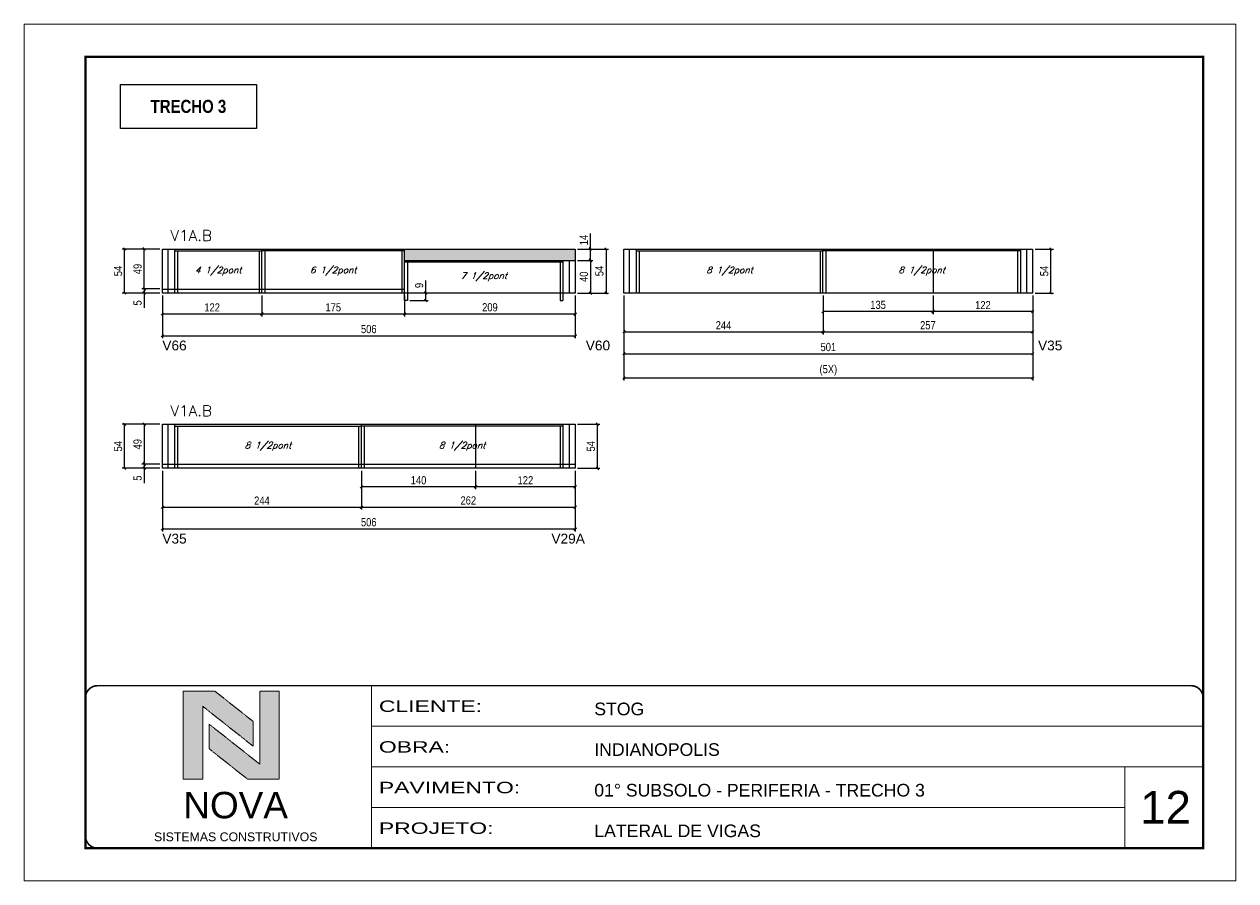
# Model space of a CAD drawing. Extents: x 0 to 6325, y 10169 to 19307.
# Drawn here: x 4755 to 6240, y 14763 to 15813 of the extents above; entities that cross this region are included whole.
import ezdxf

# ---------------------------------------------------------------- set-up
doc = ezdxf.new("R2010")
doc.units = 0
doc.linetypes.add('CONTINUO', pattern=[0])
doc.linetypes.add('DASHED', pattern=[0.75, 0.5, -0.25])
for name, color, linetype in [('1', 1, 'Continuous'), ('5', 5, 'Continuous'), ('COTA', 241, 'Continuous'), ('NOMENCLATURA', 7, 'Continuous'), ('Painéis', 200, 'Continuous'), ('SARR_2.2x7', 40, 'Continuous'), ('SARR_3.5x7', 81, 'Continuous'), ('texto', 7, 'Continuous')]:
    doc.layers.add(name, color=color, linetype=linetype)
for name, color, linetype, lineweight in [('CARIMBO', 255, 'Continuous', 9), ('CARIMBO-LEGENDA', 75, 'Continuous', 15), ('Folhas', 255, 'Continuous', 9), ('SARRAFO DE PRESSAO', 251, 'DASHED', 9), ('Texto Seção', 7, 'Continuous', 15)]:
    doc.layers.add(name, color=color, linetype=linetype, lineweight=lineweight)
doc.styles.add('arial', font='arial.ttf')
doc.styles.add('COTA TECNICA', font='techl___.ttf', dxfattribs={"height": 10})
doc.styles.add('REGUA-120', font='ROMANS.shx', dxfattribs={"height": 15})
doc.styles.add('ROMANC', font='techb___.ttf', dxfattribs={"height": 2.5})
doc.styles.add('Romans', font='romans.shx')
doc.styles.get("Standard").update_dxf_attribs({"font": 'arial.ttf'})
doc.styles.add('Tecnologia', font='')
doc.styles.get('Tecnologia').set_extended_font_data('Forgotten Futurist')
doc.dimstyles.new('PAINEL', dxfattribs={"dimtxt": 10, "dimasz": 3, "dimexe": 3, "dimexo": 3, "dimgap": 3, "dimtad": 1, "dimdec": 1, "dimzin": 12, "dimdsep": 46, "dimtxsty": 'COTA TECNICA', "dimblk1": 'OBLIQUE', "dimblk2": 'OBLIQUE', "dimsah": 1, "dimcen": 0.9, "dimclrd": 4, "dimclre": 4, "dimclrt": 240, "dimadec": 1, "dimazin": 3, "dimtfac": 1, "dimtdec": 1, "dimtmove": 0, "dimatfit": 3, "dimfxl": 1, "dimtolj": 1, "dimtzin": 12, "dimarcsym": 0})

# ---------------------------------------------------------------- blocks, each defined once
blk = doc.blocks.new('A$C64660E27')
at = {"layer": 'COTA', "true_color": 0x1a1a1a}
h = blk.add_hatch(color=250, dxfattribs=at)
h.dxf.hatch_style = 1
h.paths.add_polyline_path([(185.4, -11.6), (142.4, -11.6), (142.4, -131.6), (168.8, -131.6), (168.8, -32.2), (237.7, -86.7), (237.7, -53)])
at = {"layer": 'COTA'}
h = blk.add_hatch(color=20, dxfattribs=at)
h.dxf.hatch_style = 1
h.paths.add_polyline_path([(273, -11.4), (246.6, -11.4), (246.6, -111.1), (177.7, -56.6), (177.7, -90.2), (230, -131.6), (273, -131.6)])
for p, q in [((142.4, -131.6), (142.4, -11.6)), ((142.4, -11.6), (185.4, -11.6)), ((185.4, -11.6), (237.7, -53)), ((273, -11.4), (246.6, -11.4)), ((246.6, -111.1), (246.6, -11.4)), ((273, -11.4), (273, -131.6)), ((168.8, -32.2), (237.7, -86.7)), ((168.8, -131.6), (168.8, -32.2)), ((246.6, -111.1), (177.7, -56.6)), ((177.7, -90.2), (177.7, -56.6)), ((237.7, -86.7), (237.7, -53)), ((230, -131.6), (177.7, -90.2)), ((142.4, -131.6), (168.8, -131.6)), ((273, -131.6), (230, -131.6))]:
    blk.add_line(p, q)
at = {"layer": 'CARIMBO-LEGENDA', "color": 7, "linetype": 'Continuous', "ltscale": 100, "style": 'arial'}
blk.add_text('NOVA', height=36, dxfattribs=at).set_placement((142.4, -184.8))
at = {"layer": 'CARIMBO-LEGENDA', "color": 7, "linetype": 'Continuous', "style": 'arial'}
blk.add_text('SISTEMAS CONSTRUTIVOS', height=12, dxfattribs=at).set_placement((102.5, -216))
blk = doc.blocks.new('9999999999')
at = {"color": 30, "linetype": 'CONTINUO'}
for p, q in [((98564.6, 34230.2), (98564.6, 34429.4)), ((98564.6, 34379.6), (99584, 34379.6)), ((98564.6, 34329.8), (99488, 34329.8)), ((99584, 34329.8), (99488, 34329.8)), ((99488, 34329.8), (99488, 34230.2)), ((98564.6, 34280), (99488, 34280))]:
    blk.add_line(p, q, dxfattribs=at)
at = {"color": 30, "linetype": 'CONTINUO', "const_width": 2}
blk.add_lwpolyline([(99584, 34230.2), (99584, 34414.4, 0.414214), (99569, 34429.4), (98229, 34429.4, 0.414214), (98214, 34414.4), (98214, 34245.2, 0.414214), (98229, 34230.2), (99584, 34230.2)], format="xyb", dxfattribs=at)
at = {"layer": 'Folhas'}
blk.add_lwpolyline([(98139, 34190.2), (99624, 34190.2), (99624, 35240.2), (98139, 35240.2)], close=True, dxfattribs=at)
at = {"layer": 'Folhas', "color": 30, "const_width": 3}
blk.add_lwpolyline([(98214, 34230.2), (99584, 34230.2), (99584, 35200.2), (98214, 35200.2)], close=True, dxfattribs=at)
at = {"xscale": 0.9, "yscale": 0.9, "zscale": 0.9}
blk.add_blockref('A$C64660E27', (98205.8, 34433.1), dxfattribs=at)
at = {"color": 7, "linetype": 'Continuous', "ltscale": 5, "style": 'arial'}
for s, height, p in [('STOG', 15.48, (98837.7, 34393.1)), ('INDIANOPOLIS', 15.483, (98837.7, 34343.3)), ('01° SUBSOLO - PERIFERIA - TRECHO 3', 15.483, (98837.7, 34293.5)), ('LATERAL DE VIGAS', 15.483, (98837.7, 34243.7))]:
    blk.add_text(s, height=height, dxfattribs=at).set_placement(p)
at = {"layer": 'Folhas', "color": 7, "style": 'Tecnologia', "width": 1.5}
for s, p in [('CLIENTE:', (98573.7, 34397.2)), ('OBRA:', (98573.7, 34347.3)), ('PAVIMENTO:', (98573.7, 34297.5)), ('PROJETO:', (98573.7, 34247.7))]:
    blk.add_text(s, height=14, dxfattribs=at).set_placement(p)
blk = doc.blocks.new('_Oblique')
at = {"layer": '1', "color": 0, "lineweight": -2}
blk.add_line((-0.5, -0.5), (0.5, 0.5), dxfattribs=at)
blk = doc.blocks.new('*D537')
at = {"layer": 'COTA', "color": 4, "lineweight": -2, "transparency": 16777216}
for p, q in [((4924.3, 15480.3), (4924.3, 15454.7)), ((5046.3, 15480.3), (5046.3, 15454.7)), ((4924.3, 15457.7), (5046.3, 15457.7))]:
    blk.add_line(p, q, dxfattribs=at)
at = {"layer": 'Defpoints', "color": 0, "transparency": 16777216}
for p in [(4924.3, 15483.3), (5046.3, 15483.3), (5046.3, 15457.7)]:
    blk.add_point(p, dxfattribs=at)
at = {"layer": 'COTA', "color": 4, "lineweight": -2, "transparency": 16777216, "xscale": 3, "yscale": 3, "zscale": 3, "rotation": 180}
blk.add_blockref('_Oblique', (4924.3, 15457.7), dxfattribs=at)
at = {"layer": 'COTA', "color": 4, "lineweight": -2, "transparency": 16777216, "xscale": 3, "yscale": 3, "zscale": 3}
blk.add_blockref('_Oblique', (5046.3, 15457.7), dxfattribs=at)
at = {"layer": 'COTA', "color": 240, "transparency": 16777216, "insert": (4985.3, 15465.7), "char_height": 10, "attachment_point": 5, "style": 'COTA TECNICA'}
blk.add_mtext('\\A1;122', dxfattribs=at)
blk = doc.blocks.new('*D538')
at = {"layer": 'COTA', "color": 4, "lineweight": -2, "transparency": 16777216}
for p, q in [((5221.3, 15480.3), (5221.3, 15454.7)), ((5430.3, 15480.3), (5430.3, 15454.7)), ((5221.3, 15457.7), (5430.3, 15457.7))]:
    blk.add_line(p, q, dxfattribs=at)
at = {"layer": 'Defpoints', "color": 0, "transparency": 16777216}
for p in [(5221.3, 15483.3), (5430.3, 15483.3), (5430.3, 15457.7)]:
    blk.add_point(p, dxfattribs=at)
at = {"layer": 'COTA', "color": 4, "lineweight": -2, "transparency": 16777216, "xscale": 3, "yscale": 3, "zscale": 3, "rotation": 180}
blk.add_blockref('_Oblique', (5221.3, 15457.7), dxfattribs=at)
at = {"layer": 'COTA', "color": 4, "lineweight": -2, "transparency": 16777216, "xscale": 3, "yscale": 3, "zscale": 3}
blk.add_blockref('_Oblique', (5430.3, 15457.7), dxfattribs=at)
at = {"layer": 'COTA', "color": 240, "transparency": 16777216, "insert": (5325.8, 15465.8), "char_height": 10, "attachment_point": 5, "style": 'COTA TECNICA'}
blk.add_mtext('\\A1;209', dxfattribs=at)
blk = doc.blocks.new('*D539')
at = {"layer": 'COTA', "color": 4, "lineweight": -2, "transparency": 16777216}
for p, q in [((4924.3, 15480.3), (4924.3, 15428)), ((5430.3, 15480.3), (5430.3, 15428)), ((4924.3, 15431), (5430.3, 15431))]:
    blk.add_line(p, q, dxfattribs=at)
at = {"layer": 'Defpoints', "color": 0, "transparency": 16777216}
for p in [(4924.3, 15483.3), (5430.3, 15483.3), (5430.3, 15431)]:
    blk.add_point(p, dxfattribs=at)
at = {"layer": 'COTA', "color": 4, "lineweight": -2, "transparency": 16777216, "xscale": 3, "yscale": 3, "zscale": 3, "rotation": 180}
blk.add_blockref('_Oblique', (4924.3, 15431), dxfattribs=at)
at = {"layer": 'COTA', "color": 4, "lineweight": -2, "transparency": 16777216, "xscale": 3, "yscale": 3, "zscale": 3}
blk.add_blockref('_Oblique', (5430.3, 15431), dxfattribs=at)
at = {"layer": 'COTA', "color": 240, "transparency": 16777216, "insert": (5177.3, 15439.1), "char_height": 10, "attachment_point": 5, "style": 'COTA TECNICA'}
blk.add_mtext('\\A1;506', dxfattribs=at)
blk = doc.blocks.new('*D263')
at = {"layer": 'COTA', "color": 4, "lineweight": -2, "transparency": 16777216}
for p, q in [((4921.3, 15537.3), (4899, 15537.3)), ((4902, 15488.3), (4902, 15537.3)), ((4921.3, 15488.3), (4899, 15488.3))]:
    blk.add_line(p, q, dxfattribs=at)
at = {"layer": 'Defpoints', "color": 0, "transparency": 16777216}
for p in [(4902, 15537.3), (4924.3, 15537.3), (4924.3, 15488.3)]:
    blk.add_point(p, dxfattribs=at)
at = {"layer": 'COTA', "color": 4, "lineweight": -2, "transparency": 16777216, "xscale": 3, "yscale": 3, "zscale": 3}
for p, rotation in [((4902, 15537.3), 90), ((4902, 15488.3), 270)]:
    blk.add_blockref('_Oblique', p, dxfattribs=dict(at, rotation=rotation))
at = {"layer": 'COTA', "color": 240, "transparency": 16777216, "insert": (4893.9, 15512.8), "char_height": 10, "attachment_point": 5, "rotation": 90, "style": 'COTA TECNICA'}
blk.add_mtext('\\A1;49', dxfattribs=at)
blk = doc.blocks.new('*D696')
at = {"layer": 'COTA', "color": 4, "lineweight": -2, "transparency": 16777216}
for p, q in [((5433.3, 15523.3), (5452.1, 15523.3)), ((5449.1, 15523.3), (5449.1, 15483.3)), ((5433.3, 15483.3), (5452.1, 15483.3))]:
    blk.add_line(p, q, dxfattribs=at)
at = {"layer": 'Defpoints', "color": 0, "transparency": 16777216}
for p in [(5430.3, 15523.3), (5430.3, 15483.3), (5449.1, 15483.3)]:
    blk.add_point(p, dxfattribs=at)
at = {"layer": 'COTA', "color": 4, "lineweight": -2, "transparency": 16777216, "xscale": 3, "yscale": 3, "zscale": 3}
for p, rotation in [((5449.1, 15523.3), 90), ((5449.1, 15483.3), 270)]:
    blk.add_blockref('_Oblique', p, dxfattribs=dict(at, rotation=rotation))
at = {"layer": 'COTA', "color": 240, "transparency": 16777216, "insert": (5441, 15503.3), "char_height": 10, "attachment_point": 5, "rotation": 90, "style": 'COTA TECNICA'}
blk.add_mtext('\\A1;40', dxfattribs=at)
blk = doc.blocks.new('*D697')
at = {"layer": 'COTA', "color": 4, "lineweight": -2, "transparency": 16777216}
for p, q in [((5449.1, 15537.3), (5449.1, 15556.4)), ((5433.3, 15537.3), (5452.1, 15537.3)), ((5449.1, 15523.3), (5449.1, 15537.3)), ((5433.3, 15523.3), (5452.1, 15523.3))]:
    blk.add_line(p, q, dxfattribs=at)
at = {"layer": 'Defpoints', "color": 0, "transparency": 16777216}
for p in [(5430.3, 15537.3), (5449.1, 15537.3), (5430.3, 15523.3)]:
    blk.add_point(p, dxfattribs=at)
at = {"layer": 'COTA', "color": 4, "lineweight": -2, "transparency": 16777216, "xscale": 3, "yscale": 3, "zscale": 3}
for p, rotation in [((5449.1, 15537.3), 90), ((5449.1, 15523.3), 270)]:
    blk.add_blockref('_Oblique', p, dxfattribs=dict(at, rotation=rotation))
at = {"layer": 'COTA', "color": 240, "transparency": 16777216, "insert": (5441, 15548.3), "char_height": 10, "attachment_point": 5, "rotation": 90, "style": 'COTA TECNICA'}
blk.add_mtext('\\A1;14', dxfattribs=at)
blk = doc.blocks.new('*D698')
at = {"layer": 'COTA', "color": 4, "lineweight": -2, "transparency": 16777216}
for p, q in [((5433.3, 15537.3), (5471.1, 15537.3)), ((5468.1, 15537.3), (5468.1, 15483.3)), ((5433.3, 15483.3), (5471.1, 15483.3))]:
    blk.add_line(p, q, dxfattribs=at)
at = {"layer": 'Defpoints', "color": 0, "transparency": 16777216}
for p in [(5430.3, 15537.3), (5430.3, 15483.3), (5468.1, 15483.3)]:
    blk.add_point(p, dxfattribs=at)
at = {"layer": 'COTA', "color": 4, "lineweight": -2, "transparency": 16777216, "xscale": 3, "yscale": 3, "zscale": 3}
for p, rotation in [((5468.1, 15537.3), 90), ((5468.1, 15483.3), 270)]:
    blk.add_blockref('_Oblique', p, dxfattribs=dict(at, rotation=rotation))
at = {"layer": 'COTA', "color": 240, "transparency": 16777216, "insert": (5460, 15510.3), "char_height": 10, "attachment_point": 5, "rotation": 90, "style": 'COTA TECNICA'}
blk.add_mtext('\\A1;54', dxfattribs=at)
blk = doc.blocks.new('*D264')
at = {"layer": 'COTA', "color": 4, "lineweight": -2, "transparency": 16777216}
for p, q in [((5046.3, 15480.3), (5046.3, 15454.7)), ((5221.3, 15480.3), (5221.3, 15454.7)), ((5046.3, 15457.7), (5221.3, 15457.7))]:
    blk.add_line(p, q, dxfattribs=at)
at = {"layer": 'Defpoints', "color": 0, "transparency": 16777216}
for p in [(5046.3, 15483.3), (5221.3, 15483.3), (5221.3, 15457.7)]:
    blk.add_point(p, dxfattribs=at)
at = {"layer": 'COTA', "color": 4, "lineweight": -2, "transparency": 16777216, "xscale": 3, "yscale": 3, "zscale": 3, "rotation": 180}
blk.add_blockref('_Oblique', (5046.3, 15457.7), dxfattribs=at)
at = {"layer": 'COTA', "color": 4, "lineweight": -2, "transparency": 16777216, "xscale": 3, "yscale": 3, "zscale": 3}
blk.add_blockref('_Oblique', (5221.3, 15457.7), dxfattribs=at)
at = {"layer": 'COTA', "color": 240, "transparency": 16777216, "insert": (5133.8, 15465.8), "char_height": 10, "attachment_point": 5, "style": 'COTA TECNICA'}
blk.add_mtext('\\A1;175', dxfattribs=at)
blk = doc.blocks.new('*D699')
at = {"layer": 'COTA', "color": 4, "lineweight": -2, "transparency": 16777216}
for p, q in [((5490.1, 15480.3), (5490.1, 15432.7)), ((5734.1, 15480.3), (5734.1, 15432.7)), ((5490.1, 15435.7), (5734.1, 15435.7))]:
    blk.add_line(p, q, dxfattribs=at)
at = {"layer": 'Defpoints', "color": 0, "transparency": 16777216}
for p in [(5490.1, 15483.3), (5734.1, 15483.3), (5734.1, 15435.7)]:
    blk.add_point(p, dxfattribs=at)
at = {"layer": 'COTA', "color": 4, "lineweight": -2, "transparency": 16777216, "xscale": 3, "yscale": 3, "zscale": 3, "rotation": 180}
blk.add_blockref('_Oblique', (5490.1, 15435.7), dxfattribs=at)
at = {"layer": 'COTA', "color": 4, "lineweight": -2, "transparency": 16777216, "xscale": 3, "yscale": 3, "zscale": 3}
blk.add_blockref('_Oblique', (5734.1, 15435.7), dxfattribs=at)
at = {"layer": 'COTA', "color": 240, "transparency": 16777216, "insert": (5612.1, 15443.8), "char_height": 10, "attachment_point": 5, "style": 'COTA TECNICA'}
blk.add_mtext('\\A1;244', dxfattribs=at)
blk = doc.blocks.new('*D700')
at = {"layer": 'COTA', "color": 4, "lineweight": -2, "transparency": 16777216}
for p, q in [((5734.1, 15480.3), (5734.1, 15432.7)), ((5991.1, 15480.3), (5991.1, 15432.7)), ((5734.1, 15435.7), (5991.1, 15435.7))]:
    blk.add_line(p, q, dxfattribs=at)
at = {"layer": 'Defpoints', "color": 0, "transparency": 16777216}
for p in [(5734.1, 15483.3), (5991.1, 15483.3), (5991.1, 15435.7)]:
    blk.add_point(p, dxfattribs=at)
at = {"layer": 'COTA', "color": 4, "lineweight": -2, "transparency": 16777216, "xscale": 3, "yscale": 3, "zscale": 3, "rotation": 180}
blk.add_blockref('_Oblique', (5734.1, 15435.7), dxfattribs=at)
at = {"layer": 'COTA', "color": 4, "lineweight": -2, "transparency": 16777216, "xscale": 3, "yscale": 3, "zscale": 3}
blk.add_blockref('_Oblique', (5991.1, 15435.7), dxfattribs=at)
at = {"layer": 'COTA', "color": 240, "transparency": 16777216, "insert": (5862.6, 15443.8), "char_height": 10, "attachment_point": 5, "style": 'COTA TECNICA'}
blk.add_mtext('\\A1;257', dxfattribs=at)
blk = doc.blocks.new('*D701')
at = {"layer": 'COTA', "color": 4, "lineweight": -2, "transparency": 16777216}
for p, q in [((5869.1, 15480.3), (5869.1, 15457.5)), ((5991.1, 15480.3), (5991.1, 15457.5)), ((5991.1, 15460.5), (5869.1, 15460.5))]:
    blk.add_line(p, q, dxfattribs=at)
at = {"layer": 'Defpoints', "color": 0, "transparency": 16777216}
for p in [(5869.1, 15483.3), (5991.1, 15483.3), (5869.1, 15460.5)]:
    blk.add_point(p, dxfattribs=at)
at = {"layer": 'COTA', "color": 4, "lineweight": -2, "transparency": 16777216, "xscale": 3, "yscale": 3, "zscale": 3, "rotation": 180}
blk.add_blockref('_Oblique', (5869.1, 15460.5), dxfattribs=at)
at = {"layer": 'COTA', "color": 4, "lineweight": -2, "transparency": 16777216, "xscale": 3, "yscale": 3, "zscale": 3}
blk.add_blockref('_Oblique', (5991.1, 15460.5), dxfattribs=at)
at = {"layer": 'COTA', "color": 240, "transparency": 16777216, "insert": (5930.1, 15468.6), "char_height": 10, "attachment_point": 5, "style": 'COTA TECNICA'}
blk.add_mtext('\\A1;122', dxfattribs=at)
blk = doc.blocks.new('*D265')
at = {"layer": 'COTA', "color": 4, "lineweight": -2, "transparency": 16777216}
for p, q in [((5734.1, 15480.3), (5734.1, 15457.5)), ((5869.1, 15480.3), (5869.1, 15457.5)), ((5869.1, 15460.5), (5734.1, 15460.5))]:
    blk.add_line(p, q, dxfattribs=at)
at = {"layer": 'Defpoints', "color": 0, "transparency": 16777216}
for p in [(5734.1, 15483.3), (5869.1, 15483.3), (5734.1, 15460.5)]:
    blk.add_point(p, dxfattribs=at)
at = {"layer": 'COTA', "color": 4, "lineweight": -2, "transparency": 16777216, "xscale": 3, "yscale": 3, "zscale": 3, "rotation": 180}
blk.add_blockref('_Oblique', (5734.1, 15460.5), dxfattribs=at)
at = {"layer": 'COTA', "color": 4, "lineweight": -2, "transparency": 16777216, "xscale": 3, "yscale": 3, "zscale": 3}
blk.add_blockref('_Oblique', (5869.1, 15460.5), dxfattribs=at)
at = {"layer": 'COTA', "color": 240, "transparency": 16777216, "insert": (5801.6, 15468.8), "char_height": 10, "attachment_point": 5, "style": 'COTA TECNICA'}
blk.add_mtext('\\A1;135', dxfattribs=at)
blk = doc.blocks.new('*D702')
at = {"layer": 'COTA', "color": 4, "lineweight": -2, "transparency": 16777216}
for p, q in [((5490.1, 15480.3), (5490.1, 15406)), ((5991.1, 15480.3), (5991.1, 15406)), ((5490.1, 15409), (5991.1, 15409))]:
    blk.add_line(p, q, dxfattribs=at)
at = {"layer": 'Defpoints', "color": 0, "transparency": 16777216}
for p in [(5490.1, 15483.3), (5991.1, 15483.3), (5991.1, 15409)]:
    blk.add_point(p, dxfattribs=at)
at = {"layer": 'COTA', "color": 4, "lineweight": -2, "transparency": 16777216, "xscale": 3, "yscale": 3, "zscale": 3, "rotation": 180}
blk.add_blockref('_Oblique', (5490.1, 15409), dxfattribs=at)
at = {"layer": 'COTA', "color": 4, "lineweight": -2, "transparency": 16777216, "xscale": 3, "yscale": 3, "zscale": 3}
blk.add_blockref('_Oblique', (5991.1, 15409), dxfattribs=at)
at = {"layer": 'COTA', "color": 240, "transparency": 16777216, "insert": (5740.6, 15417.1), "char_height": 10, "attachment_point": 5, "style": 'COTA TECNICA'}
blk.add_mtext('\\A1;501', dxfattribs=at)
blk = doc.blocks.new('*D703')
at = {"layer": 'COTA', "color": 4, "lineweight": -2, "transparency": 16777216}
for p, q in [((5490.1, 15480.3), (5490.1, 15376.3)), ((5991.1, 15480.3), (5991.1, 15376.3)), ((5490.1, 15379.3), (5991.1, 15379.3))]:
    blk.add_line(p, q, dxfattribs=at)
at = {"layer": 'Defpoints', "color": 0, "transparency": 16777216}
for p in [(5490.1, 15483.3), (5991.1, 15483.3), (5991.1, 15379.3)]:
    blk.add_point(p, dxfattribs=at)
at = {"layer": 'COTA', "color": 4, "lineweight": -2, "transparency": 16777216, "xscale": 3, "yscale": 3, "zscale": 3, "rotation": 180}
blk.add_blockref('_Oblique', (5490.1, 15379.3), dxfattribs=at)
at = {"layer": 'COTA', "color": 4, "lineweight": -2, "transparency": 16777216, "xscale": 3, "yscale": 3, "zscale": 3}
blk.add_blockref('_Oblique', (5991.1, 15379.3), dxfattribs=at)
at = {"layer": 'COTA', "color": 240, "transparency": 16777216, "insert": (5740.6, 15388.6), "char_height": 10, "attachment_point": 5, "style": 'COTA TECNICA'}
blk.add_mtext('\\A1;(5X)', dxfattribs=at)
blk = doc.blocks.new('*D266')
at = {"layer": 'COTA', "color": 4, "lineweight": -2, "transparency": 16777216}
for p, q in [((5994.1, 15537.3), (6016.4, 15537.3)), ((6013.4, 15483.3), (6013.4, 15537.3)), ((5994.1, 15483.3), (6016.4, 15483.3))]:
    blk.add_line(p, q, dxfattribs=at)
at = {"layer": 'Defpoints', "color": 0, "transparency": 16777216}
for p in [(5991.1, 15537.3), (6013.4, 15537.3), (5991.1, 15483.3)]:
    blk.add_point(p, dxfattribs=at)
at = {"layer": 'COTA', "color": 4, "lineweight": -2, "transparency": 16777216, "xscale": 3, "yscale": 3, "zscale": 3}
for p, rotation in [((6013.4, 15537.3), 90), ((6013.4, 15483.3), 270)]:
    blk.add_blockref('_Oblique', p, dxfattribs=dict(at, rotation=rotation))
at = {"layer": 'COTA', "color": 240, "transparency": 16777216, "insert": (6005.3, 15510.3), "char_height": 10, "attachment_point": 5, "rotation": 90, "style": 'COTA TECNICA'}
blk.add_mtext('\\A1;54', dxfattribs=at)
blk = doc.blocks.new('*D692')
at = {"layer": 'COTA', "color": 4, "lineweight": -2, "transparency": 16777216}
for p, q in [((4924.3, 15265.5), (4924.3, 15217.9)), ((5168.3, 15265.5), (5168.3, 15217.9)), ((4924.3, 15220.9), (5168.3, 15220.9))]:
    blk.add_line(p, q, dxfattribs=at)
at = {"layer": 'Defpoints', "color": 0, "transparency": 16777216}
for p in [(4924.3, 15268.5), (5168.3, 15268.5), (5168.3, 15220.9)]:
    blk.add_point(p, dxfattribs=at)
at = {"layer": 'COTA', "color": 4, "lineweight": -2, "transparency": 16777216, "xscale": 3, "yscale": 3, "zscale": 3, "rotation": 180}
blk.add_blockref('_Oblique', (4924.3, 15220.9), dxfattribs=at)
at = {"layer": 'COTA', "color": 4, "lineweight": -2, "transparency": 16777216, "xscale": 3, "yscale": 3, "zscale": 3}
blk.add_blockref('_Oblique', (5168.3, 15220.9), dxfattribs=at)
at = {"layer": 'COTA', "color": 240, "transparency": 16777216, "insert": (5046.3, 15228.9), "char_height": 10, "attachment_point": 5, "style": 'COTA TECNICA'}
blk.add_mtext('\\A1;244', dxfattribs=at)
blk = doc.blocks.new('*D693')
at = {"layer": 'COTA', "color": 4, "lineweight": -2, "transparency": 16777216}
for p, q in [((5168.3, 15265.5), (5168.3, 15217.9)), ((5430.3, 15265.5), (5430.3, 15217.9)), ((5168.3, 15220.9), (5430.3, 15220.9))]:
    blk.add_line(p, q, dxfattribs=at)
at = {"layer": 'Defpoints', "color": 0, "transparency": 16777216}
for p in [(5168.3, 15268.5), (5430.3, 15268.5), (5430.3, 15220.9)]:
    blk.add_point(p, dxfattribs=at)
at = {"layer": 'COTA', "color": 4, "lineweight": -2, "transparency": 16777216, "xscale": 3, "yscale": 3, "zscale": 3, "rotation": 180}
blk.add_blockref('_Oblique', (5168.3, 15220.9), dxfattribs=at)
at = {"layer": 'COTA', "color": 4, "lineweight": -2, "transparency": 16777216, "xscale": 3, "yscale": 3, "zscale": 3}
blk.add_blockref('_Oblique', (5430.3, 15220.9), dxfattribs=at)
at = {"layer": 'COTA', "color": 240, "transparency": 16777216, "insert": (5299.3, 15229), "char_height": 10, "attachment_point": 5, "style": 'COTA TECNICA'}
blk.add_mtext('\\A1;262', dxfattribs=at)
blk = doc.blocks.new('*D694')
at = {"layer": 'COTA', "color": 4, "lineweight": -2, "transparency": 16777216}
for p, q in [((5308.3, 15265.5), (5308.3, 15242.7)), ((5430.3, 15265.5), (5430.3, 15242.7)), ((5430.3, 15245.7), (5308.3, 15245.7))]:
    blk.add_line(p, q, dxfattribs=at)
at = {"layer": 'Defpoints', "color": 0, "transparency": 16777216}
for p in [(5308.3, 15268.5), (5430.3, 15268.5), (5308.3, 15245.7)]:
    blk.add_point(p, dxfattribs=at)
at = {"layer": 'COTA', "color": 4, "lineweight": -2, "transparency": 16777216, "xscale": 3, "yscale": 3, "zscale": 3, "rotation": 180}
blk.add_blockref('_Oblique', (5308.3, 15245.7), dxfattribs=at)
at = {"layer": 'COTA', "color": 4, "lineweight": -2, "transparency": 16777216, "xscale": 3, "yscale": 3, "zscale": 3}
blk.add_blockref('_Oblique', (5430.3, 15245.7), dxfattribs=at)
at = {"layer": 'COTA', "color": 240, "transparency": 16777216, "insert": (5369.3, 15253.8), "char_height": 10, "attachment_point": 5, "style": 'COTA TECNICA'}
blk.add_mtext('\\A1;122', dxfattribs=at)
blk = doc.blocks.new('*D261')
at = {"layer": 'COTA', "color": 4, "lineweight": -2, "transparency": 16777216}
for p, q in [((5168.3, 15265.5), (5168.3, 15242.7)), ((5308.3, 15265.5), (5308.3, 15242.7)), ((5308.3, 15245.7), (5168.3, 15245.7))]:
    blk.add_line(p, q, dxfattribs=at)
at = {"layer": 'Defpoints', "color": 0, "transparency": 16777216}
for p in [(5168.3, 15268.5), (5308.3, 15268.5), (5168.3, 15245.7)]:
    blk.add_point(p, dxfattribs=at)
at = {"layer": 'COTA', "color": 4, "lineweight": -2, "transparency": 16777216, "xscale": 3, "yscale": 3, "zscale": 3, "rotation": 180}
blk.add_blockref('_Oblique', (5168.3, 15245.7), dxfattribs=at)
at = {"layer": 'COTA', "color": 4, "lineweight": -2, "transparency": 16777216, "xscale": 3, "yscale": 3, "zscale": 3}
blk.add_blockref('_Oblique', (5308.3, 15245.7), dxfattribs=at)
at = {"layer": 'COTA', "color": 240, "transparency": 16777216, "insert": (5238.3, 15253.8), "char_height": 10, "attachment_point": 5, "style": 'COTA TECNICA'}
blk.add_mtext('\\A1;140', dxfattribs=at)
blk = doc.blocks.new('*D695')
at = {"layer": 'COTA', "color": 4, "lineweight": -2, "transparency": 16777216}
for p, q in [((4924.3, 15265.5), (4924.3, 15191.2)), ((5430.3, 15265.5), (5430.3, 15191.2)), ((4924.3, 15194.2), (5430.3, 15194.2))]:
    blk.add_line(p, q, dxfattribs=at)
at = {"layer": 'Defpoints', "color": 0, "transparency": 16777216}
for p in [(4924.3, 15268.5), (5430.3, 15268.5), (5430.3, 15194.2)]:
    blk.add_point(p, dxfattribs=at)
at = {"layer": 'COTA', "color": 4, "lineweight": -2, "transparency": 16777216, "xscale": 3, "yscale": 3, "zscale": 3, "rotation": 180}
blk.add_blockref('_Oblique', (4924.3, 15194.2), dxfattribs=at)
at = {"layer": 'COTA', "color": 4, "lineweight": -2, "transparency": 16777216, "xscale": 3, "yscale": 3, "zscale": 3}
blk.add_blockref('_Oblique', (5430.3, 15194.2), dxfattribs=at)
at = {"layer": 'COTA', "color": 240, "transparency": 16777216, "insert": (5177.3, 15202.3), "char_height": 10, "attachment_point": 5, "style": 'COTA TECNICA'}
blk.add_mtext('\\A1;506', dxfattribs=at)
blk = doc.blocks.new('*D262')
at = {"layer": 'COTA', "color": 4, "lineweight": -2, "transparency": 16777216}
for p, q in [((5433.3, 15322.5), (5460.7, 15322.5)), ((5457.7, 15268.5), (5457.7, 15322.5)), ((5433.3, 15268.5), (5460.7, 15268.5))]:
    blk.add_line(p, q, dxfattribs=at)
at = {"layer": 'Defpoints', "color": 0, "transparency": 16777216}
for p in [(5430.3, 15322.5), (5457.7, 15322.5), (5430.3, 15268.5)]:
    blk.add_point(p, dxfattribs=at)
at = {"layer": 'COTA', "color": 4, "lineweight": -2, "transparency": 16777216, "xscale": 3, "yscale": 3, "zscale": 3}
for p, rotation in [((5457.7, 15322.5), 90), ((5457.7, 15268.5), 270)]:
    blk.add_blockref('_Oblique', p, dxfattribs=dict(at, rotation=rotation))
at = {"layer": 'COTA', "color": 240, "transparency": 16777216, "insert": (5449.6, 15295.5), "char_height": 10, "attachment_point": 5, "rotation": 90, "style": 'COTA TECNICA'}
blk.add_mtext('\\A1;54', dxfattribs=at)
blk = doc.blocks.new('*D705')
at = {"layer": 'COTA', "color": 4, "lineweight": -2, "transparency": 16777216}
for p, q in [((5247.2, 15483.3), (5247.2, 15498.9)), ((5227.8, 15474.3), (5250.2, 15474.3)), ((5247.2, 15474.3), (5247.2, 15483.3))]:
    blk.add_line(p, q, dxfattribs=at)
at = {"layer": 'Defpoints', "color": 0, "transparency": 16777216}
for p in [(5224.8, 15474.3), (5247.2, 15483.3), (5247.2, 15483.3)]:
    blk.add_point(p, dxfattribs=at)
at = {"layer": 'COTA', "color": 4, "lineweight": -2, "transparency": 16777216, "xscale": 3, "yscale": 3, "zscale": 3}
for p, rotation in [((5247.2, 15483.3), 90), ((5247.2, 15474.3), 270)]:
    blk.add_blockref('_Oblique', p, dxfattribs=dict(at, rotation=rotation))
at = {"layer": 'COTA', "color": 240, "transparency": 16777216, "insert": (5239.1, 15492.6), "char_height": 10, "attachment_point": 5, "rotation": 90, "style": 'COTA TECNICA'}
blk.add_mtext('\\A1;9', dxfattribs=at)
blk = doc.blocks.new('*D268')
at = {"layer": 'COTA', "color": 4, "lineweight": -2, "transparency": 16777216}
for p, q in [((4902, 15488.3), (4902, 15491.3)), ((4921.3, 15488.3), (4899, 15488.3)), ((4921.3, 15483.3), (4899, 15483.3)), ((4902, 15488.3), (4902, 15483.3)), ((4902, 15483.3), (4902, 15465.2))]:
    blk.add_line(p, q, dxfattribs=at)
at = {"layer": 'Defpoints', "color": 0, "transparency": 16777216}
for p in [(4902, 15483.3), (4924.3, 15488.3), (4924.3, 15483.3)]:
    blk.add_point(p, dxfattribs=at)
at = {"layer": 'COTA', "color": 4, "lineweight": -2, "transparency": 16777216, "xscale": 3, "yscale": 3, "zscale": 3}
for p, rotation in [((4902, 15488.3), 270), ((4902, 15483.3), 90)]:
    blk.add_blockref('_Oblique', p, dxfattribs=dict(at, rotation=rotation))
at = {"layer": 'COTA', "color": 240, "transparency": 16777216, "insert": (4893.9, 15471.2), "char_height": 10, "attachment_point": 5, "rotation": 90, "style": 'COTA TECNICA'}
blk.add_mtext('\\A1;5', dxfattribs=at)
blk = doc.blocks.new('*D706')
at = {"layer": 'COTA', "color": 4, "lineweight": -2, "transparency": 16777216}
for p, q in [((4921.3, 15537.3), (4875.1, 15537.3)), ((4878.1, 15483.3), (4878.1, 15537.3)), ((4921.3, 15483.3), (4875.1, 15483.3))]:
    blk.add_line(p, q, dxfattribs=at)
at = {"layer": 'Defpoints', "color": 0, "transparency": 16777216}
for p in [(4878.1, 15537.3), (4924.3, 15537.3), (4924.3, 15483.3)]:
    blk.add_point(p, dxfattribs=at)
at = {"layer": 'COTA', "color": 4, "lineweight": -2, "transparency": 16777216, "xscale": 3, "yscale": 3, "zscale": 3}
for p, rotation in [((4878.1, 15537.3), 90), ((4878.1, 15483.3), 270)]:
    blk.add_blockref('_Oblique', p, dxfattribs=dict(at, rotation=rotation))
at = {"layer": 'COTA', "color": 240, "transparency": 16777216, "insert": (4870, 15510.3), "char_height": 10, "attachment_point": 5, "rotation": 90, "style": 'COTA TECNICA'}
blk.add_mtext('\\A1;54', dxfattribs=at)
blk = doc.blocks.new('*D707')
at = {"layer": 'COTA', "color": 4, "lineweight": -2, "transparency": 16777216}
for p, q in [((4921.3, 15322.5), (4899, 15322.5)), ((4902, 15322.5), (4902, 15273.5)), ((4921.3, 15273.5), (4899, 15273.5))]:
    blk.add_line(p, q, dxfattribs=at)
at = {"layer": 'Defpoints', "color": 0, "transparency": 16777216}
for p in [(4924.3, 15322.5), (4902, 15273.5), (4924.3, 15273.5)]:
    blk.add_point(p, dxfattribs=at)
at = {"layer": 'COTA', "color": 4, "lineweight": -2, "transparency": 16777216, "xscale": 3, "yscale": 3, "zscale": 3}
for p, rotation in [((4902, 15322.5), 90), ((4902, 15273.5), 270)]:
    blk.add_blockref('_Oblique', p, dxfattribs=dict(at, rotation=rotation))
at = {"layer": 'COTA', "color": 240, "transparency": 16777216, "insert": (4893.9, 15298), "char_height": 10, "attachment_point": 5, "rotation": 90, "style": 'COTA TECNICA'}
blk.add_mtext('\\A1;49', dxfattribs=at)
blk = doc.blocks.new('*D267')
at = {"layer": 'COTA', "color": 4, "lineweight": -2, "transparency": 16777216}
for p, q in [((4921.3, 15273.5), (4899, 15273.5)), ((4921.3, 15268.5), (4899, 15268.5)), ((4902, 15273.5), (4902, 15276.5)), ((4902, 15273.5), (4902, 15268.5)), ((4902, 15268.5), (4902, 15250.4))]:
    blk.add_line(p, q, dxfattribs=at)
at = {"layer": 'Defpoints', "color": 0, "transparency": 16777216}
for p in [(4902, 15268.5), (4924.3, 15273.5), (4924.3, 15268.5)]:
    blk.add_point(p, dxfattribs=at)
at = {"layer": 'COTA', "color": 4, "lineweight": -2, "transparency": 16777216, "xscale": 3, "yscale": 3, "zscale": 3}
for p, rotation in [((4902, 15273.5), 270), ((4902, 15268.5), 90)]:
    blk.add_blockref('_Oblique', p, dxfattribs=dict(at, rotation=rotation))
at = {"layer": 'COTA', "color": 240, "transparency": 16777216, "insert": (4893.9, 15256.4), "char_height": 10, "attachment_point": 5, "rotation": 90, "style": 'COTA TECNICA'}
blk.add_mtext('\\A1;5', dxfattribs=at)
blk = doc.blocks.new('*D704')
at = {"layer": 'COTA', "color": 4, "lineweight": -2, "transparency": 16777216}
for p, q in [((4921.3, 15322.5), (4875.1, 15322.5)), ((4878.1, 15268.5), (4878.1, 15322.5)), ((4921.3, 15268.5), (4875.1, 15268.5))]:
    blk.add_line(p, q, dxfattribs=at)
at = {"layer": 'Defpoints', "color": 0, "transparency": 16777216}
for p in [(4878.1, 15322.5), (4924.3, 15322.5), (4924.3, 15268.5)]:
    blk.add_point(p, dxfattribs=at)
at = {"layer": 'COTA', "color": 4, "lineweight": -2, "transparency": 16777216, "xscale": 3, "yscale": 3, "zscale": 3}
for p, rotation in [((4878.1, 15322.5), 90), ((4878.1, 15268.5), 270)]:
    blk.add_blockref('_Oblique', p, dxfattribs=dict(at, rotation=rotation))
at = {"layer": 'COTA', "color": 240, "transparency": 16777216, "insert": (4870, 15295.5), "char_height": 10, "attachment_point": 5, "rotation": 90, "style": 'COTA TECNICA'}
blk.add_mtext('\\A1;54', dxfattribs=at)

msp = doc.modelspace()

# ---------------------------------------------------------------- hatches: boundary and pattern name
at = {"layer": 'COTA'}
h = msp.add_hatch(dxfattribs=at)
h.set_pattern_fill('AR-CONC', color=256, scale=0.03)
h.set_pattern_definition([(50, (-2e-12, 1261.092), (5.4655401, -0.4781726), [0.5715, -6.2865]), (355, (-2e-12, 1261.092), (-1.0573026, 5.7317054), [0.4572, -5.0292175]), (100.451445, (0.4555, 1261.052), (4.4082374, 5.2535326), [0.4857003, -5.3427073]), (46.1842, (-2e-12, 1262.616), (8.1323712, -1.2612698), [0.85725, -9.42975]), (96.63556, (0.678, 1262.511), (7.122124, 7.4227837), [0.7285507, -8.0140682]), (351.18415, (-2e-12, 1262.616), (7.122124, 7.4227837), [0.685799, -7.543792]), (21, (0.762, 1262.235), (4.5484317, -3.067956), [0.5715, -6.2865]), (326, (0.762, 1262.235), (1.8540609, 5.525639), [0.4572, -5.0292]), (71.451445, (1.141, 1261.9794), (6.4024926, 2.457683), [0.4857003, -5.3426981]), (37.5, (-2e-12, 1261.092), (0.0926581, 2.53665117), [0, -4.96824, 0, -5.1054, 0, -5.04825]), (7.5, (-2e-12, 1261.092), (2.00458988, 3.00541724), [0, -2.91084, 0, -4.85394, 0, -1.92405]), (327.5, (-1.6993, 1261.092), (4.06771786, -0.17186232), [0, -1.905, 0, -5.9436, 0, -7.8867]), (317.5, (-2.4613, 1261.092), (4.4438754, 0.7627947), [0, -2.4765, 0, -3.94716, 0, -5.6007])])
h.paths.add_polyline_path([(5430.29, 15537.26), (5221.29, 15537.26), (5221.29, 15523.26), (5430.29, 15523.26)])

# ---------------------------------------------------------------- linework, layer by layer
for p, q in [((5221.29, 15537.26), (5430.29, 15537.26)), ((5430.29, 15537.26), (5430.29, 15523.26))]:
    msp.add_line(p, q, dxfattribs=at)
msp.add_lwpolyline([(4872.86, 15738.86), (5039.64, 15738.86), (5039.64, 15685.2), (4872.86, 15685.2)], close=True, dxfattribs=at)
at = {"layer": 'Painéis', "linetype": 'ByBlock'}
for p, q in [((4924.29, 15537.26), (5221.29, 15537.26)), ((4924.29, 15483.26), (4924.29, 15537.26)), ((5046.29, 15483.26), (5046.29, 15537.26)), ((5221.29, 15483.26), (5221.29, 15537.26)), ((5490.05, 15537.26), (5991.05, 15537.26)), ((5490.05, 15483.26), (5490.05, 15537.26)), ((5734.05, 15483.26), (5734.05, 15537.26)), ((5869.05, 15537.26), (5869.05, 15483.26)), ((5991.05, 15537.26), (5991.05, 15483.26)), ((5221.29, 15523.26), (5430.29, 15523.26)), ((5430.29, 15523.26), (5430.29, 15483.26)), ((4924.29, 15488.26), (5221.29, 15488.26)), ((5430.29, 15483.26), (4924.29, 15483.26)), ((5991.05, 15483.26), (5490.05, 15483.26)), ((4924.29, 15322.45), (5430.29, 15322.45)), ((4924.29, 15268.45), (4924.29, 15322.45)), ((5168.29, 15268.45), (5168.29, 15322.45)), ((5308.29, 15322.45), (5308.29, 15268.45)), ((5430.29, 15322.45), (5430.29, 15268.45)), ((4924.29, 15273.45), (5430.29, 15273.45)), ((5430.29, 15268.45), (4924.29, 15268.45))]:
    msp.add_line(p, q, dxfattribs=at)
at = {"layer": 'SARR_2.2x7', "linetype": 'Continuous'}
for p, q in [((4931.29, 15483.26), (4931.29, 15537.26)), ((4939.29, 15535.06), (5046.29, 15535.06)), ((5221.29, 15535.06), (5046.29, 15535.06)), ((5497.05, 15483.26), (5497.05, 15537.26)), ((5505.05, 15535.06), (5734.05, 15535.06)), ((5976.05, 15535.06), (5734.05, 15535.06)), ((5984.05, 15483.26), (5984.05, 15537.26)), ((5415.29, 15521.06), (5221.29, 15521.06)), ((5423.29, 15483.26), (5423.29, 15523.26)), ((4931.29, 15268.45), (4931.29, 15322.45)), ((4939.29, 15320.25), (5168.29, 15320.25)), ((5415.29, 15320.25), (5168.29, 15320.25)), ((5423.29, 15268.45), (5423.29, 15322.45))]:
    msp.add_line(p, q, dxfattribs=at)
at = {"layer": 'SARR_3.5x7'}
for p, q in [((4939.29, 15537.26), (4939.29, 15483.26)), ((4942.79, 15535.06), (4942.79, 15483.26)), ((5042.79, 15535.06), (5042.79, 15483.26)), ((5049.79, 15535.06), (5049.79, 15483.26)), ((5217.79, 15535.06), (5217.79, 15483.26)), ((5505.05, 15537.26), (5505.05, 15483.26)), ((5508.55, 15535.06), (5508.55, 15483.26)), ((5730.55, 15535.06), (5730.55, 15483.26)), ((5737.55, 15535.06), (5737.55, 15483.26)), ((5972.55, 15535.06), (5972.55, 15483.26)), ((5976.05, 15537.26), (5976.05, 15483.26)), ((5224.79, 15521.06), (5224.79, 15474.26)), ((5411.79, 15521.06), (5411.79, 15474.26)), ((5415.29, 15523.26), (5415.29, 15474.26)), ((5221.29, 15474.26), (5221.29, 15483.26)), ((5224.79, 15474.26), (5221.29, 15474.26)), ((5411.79, 15474.26), (5415.29, 15474.26)), ((4939.29, 15322.45), (4939.29, 15268.45)), ((4942.79, 15320.25), (4942.79, 15268.45)), ((5164.79, 15320.25), (5164.79, 15268.45)), ((5171.79, 15320.25), (5171.79, 15268.45)), ((5411.79, 15320.25), (5411.79, 15268.45)), ((5415.29, 15322.45), (5415.29, 15268.45))]:
    msp.add_line(p, q, dxfattribs=at)

# ---------------------------------------------------------------- block references
at = {"layer": 'SARRAFO DE PRESSAO', "color": 6, "linetype": 'ByBlock'}
msp.add_blockref('9999999999', (-93383.98, -19427.36), dxfattribs=at)

# ---------------------------------------------------------------- texts
at = {"layer": '5', "linetype": 'Continuous'}
for s, rotation, p in [('V66', 359.99996, (4924.29, 15413.05)), ('V60', 359.99996, (5443.3, 15413.05)), ('V35', 0.00004, (5997.61, 15413.05)), ('V35', 359.99996, (4924.29, 15176.25)), ('V29A', 0.00004, (5401.19, 15176.25))]:
    msp.add_text(s, height=12, rotation=rotation, dxfattribs=at).set_placement(p)
at = {"layer": 'CARIMBO', "style": 'arial'}
msp.add_text('12', height=40, dxfattribs=at).set_placement((6122.86, 14832.99))
at = {"layer": 'NOMENCLATURA', "color": 2, "insert": (4956.25, 15712.03), "char_height": 16, "attachment_point": 5, "style": 'ROMANC'}
msp.add_mtext('TRECHO 3', dxfattribs=at)
at = {"layer": 'texto', "color": 2, "char_height": 8, "attachment_point": 5, "style": 'Romans'}
for s, insert in [('{\\Q19;\\C256;4 1/2pont}', (4992.79, 15510.26)), ('{\\Q19;\\C256;6 1/2pont}', (5133.79, 15510.26)), ('{\\Q19;\\C256;7 1/2pont}', (5318.29, 15503.26)), ('{\\Q19;\\C256;8 1/2pont}', (5619.55, 15510.26)), ('{\\Q19;\\C256;8 1/2pont}', (5855.05, 15510.26)), ('{\\Q19;\\C256;8 1/2pont}', (5053.79, 15295.45)), ('{\\Q19;\\C256;8 1/2pont}', (5291.79, 15295.45))]:
    msp.add_mtext(s, dxfattribs=dict(at, insert=insert))
at = {"layer": 'Texto Seção', "style": 'REGUA-120', "width": 1.05}
for p in [(4934.29, 15547.26), (4934.29, 15332.45)]:
    msp.add_text('V1A.B', height=13, dxfattribs=at).set_placement(p)

# ---------------------------------------------------------------- dimensions: what is measured, and where the dimension line sits
at = {"layer": 'COTA'}
for base, p1, p2, picture, middle in [((5449.07, 15537.26), (5430.29, 15523.26), (5430.29, 15537.26), '*D697', (5440.99, 15548.32)), ((4878.07, 15537.26), (4924.29, 15483.26), (4924.29, 15537.26), '*D706', (4869.96, 15510.26)), ((4901.97, 15537.26), (4924.29, 15488.26), (4924.29, 15537.26), '*D263', (4893.87, 15512.76)), ((5468.13, 15483.26), (5430.29, 15537.26), (5430.29, 15483.26), '*D698', (5460.02, 15510.26)), ((6013.37, 15537.26), (5991.05, 15483.26), (5991.05, 15537.26), '*D266', (6005.26, 15510.26)), ((5449.07, 15483.26), (5430.29, 15523.26), (5430.29, 15483.26), '*D696', (5440.96, 15503.26)), ((4901.97, 15483.26), (4924.29, 15488.26), (4924.29, 15483.26), '*D268', (4893.86, 15471.21)), ((5247.18, 15483.26), (5224.79, 15474.26), (5247.18, 15483.26), '*D705', (5239.09, 15492.59)), ((4878.07, 15322.45), (4924.29, 15268.45), (4924.29, 15322.45), '*D704', (4869.96, 15295.45)), ((4901.97, 15273.45), (4924.29, 15322.45), (4924.29, 15273.45), '*D707', (4893.87, 15297.95)), ((5457.7, 15322.45), (5430.29, 15268.45), (5430.29, 15322.45), '*D262', (5449.59, 15295.45)), ((4901.97, 15268.45), (4924.29, 15273.45), (4924.29, 15268.45), '*D267', (4893.86, 15256.4))]:
    dim = msp.add_linear_dim(base=base, p1=p1, p2=p2, angle=90, dimstyle='PAINEL', dxfattribs=at)
    dim.commit()
    dim.dimension.update_dxf_attribs({"geometry": picture, "text_midpoint": middle})
for base, p1, p2, picture, middle in [((5046.29, 15457.68), (4924.29, 15483.26), (5046.29, 15483.26), '*D537', (4985.29, 15465.74)), ((5430.29, 15430.98), (4924.29, 15483.26), (5430.29, 15483.26), '*D539', (5177.29, 15439.09)), ((5221.29, 15457.68), (5046.29, 15483.26), (5221.29, 15483.26), '*D264', (5133.79, 15465.79)), ((5430.29, 15457.68), (5221.29, 15483.26), (5430.29, 15483.26), '*D538', (5325.79, 15465.81)), ((5734.05, 15435.68), (5490.05, 15483.26), (5734.05, 15483.26), '*D699', (5612.05, 15443.75)), ((5991.05, 15408.98), (5490.05, 15483.26), (5991.05, 15483.26), '*D702', (5740.55, 15417.09)), ((5991.05, 15435.68), (5734.05, 15483.26), (5991.05, 15483.26), '*D700', (5862.55, 15443.79)), ((5734.05, 15460.54), (5869.05, 15483.26), (5734.05, 15483.26), '*D265', (5801.55, 15468.76)), ((5869.05, 15460.54), (5991.05, 15483.26), (5869.05, 15483.26), '*D701', (5930.05, 15468.6)), ((5168.29, 15220.87), (4924.29, 15268.45), (5168.29, 15268.45), '*D692', (5046.29, 15228.94)), ((5430.29, 15194.17), (4924.29, 15268.45), (5430.29, 15268.45), '*D695', (5177.29, 15202.28)), ((5430.29, 15220.87), (5168.29, 15268.45), (5430.29, 15268.45), '*D693', (5299.29, 15228.97)), ((5168.29, 15245.73), (5308.29, 15268.45), (5168.29, 15268.45), '*D261', (5238.29, 15253.83)), ((5308.29, 15245.73), (5430.29, 15268.45), (5308.29, 15268.45), '*D694', (5369.29, 15253.79))]:
    dim = msp.add_linear_dim(base=base, p1=p1, p2=p2, dimstyle='PAINEL', dxfattribs=at)
    dim.commit()
    dim.dimension.update_dxf_attribs({"geometry": picture, "text_midpoint": middle})
dim = msp.add_linear_dim(base=(5991.05, 15379.34), p1=(5490.05, 15483.26), p2=(5991.05, 15483.26), text='(5X)', dimstyle='PAINEL', dxfattribs=at)
dim.commit()
dim.dimension.update_dxf_attribs({"geometry": '*D703', "text_midpoint": (5740.55, 15388.56)})

doc.saveas('drawing.dxf')
